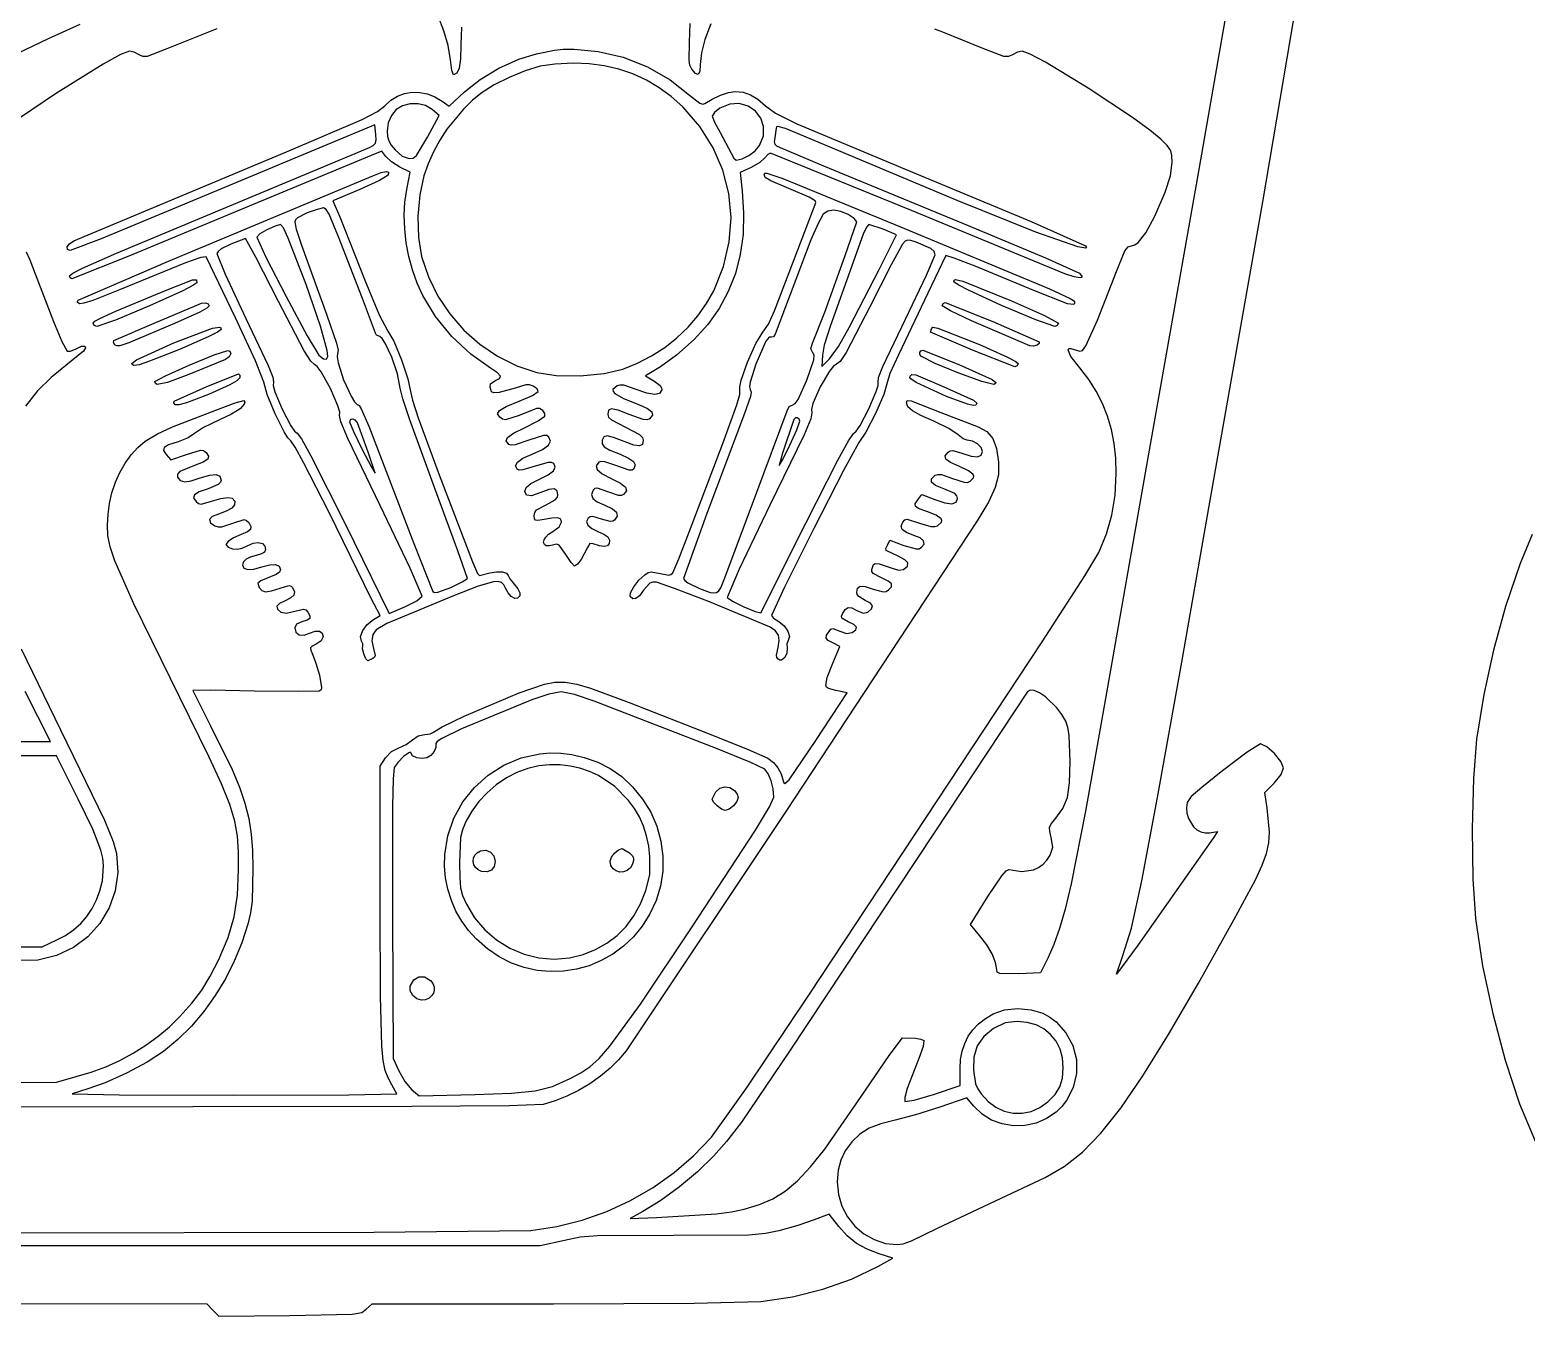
# Model space of a CAD drawing. Extents: x 35 to 812, y 120 to 558.
# Drawn here: x 368.1 to 590.6, y 162.9 to 354.2 of the extents above; entities that cross this region are included whole.
import ezdxf

# ---------------------------------------------------------------- set-up
doc = ezdxf.new("R2010")
doc.units = 0

msp = doc.modelspace()

# ---------------------------------------------------------------- linework, layer by layer
at = {"layer": 'Layer 1', "color": 7}
for points in [[(547.335067, 364.419674), (542.008119, 333.727988), (539.573951, 319.969646), (534.282281, 289.983516), (528.073388, 254.740994), (525.097375, 238.006639), (522.944878, 227.202261), (522.054458, 223.466742), (521.222329, 220.54523), (520.399295, 218.214897), (519.536161, 216.252914), (518.407271, 213.959857), (515.161713, 213.854024), (512.357128, 213.867253), (511.956946, 214.077266), (511.880878, 214.489024), (511.697874, 215.529719), (511.184141, 216.782081), (510.392596, 218.140276), (509.376154, 219.498472), (508.00032, 221.156528), (510.575599, 225.319309), (512.64376, 228.388477), (513.299156, 229.139233), (513.680046, 229.340978), (515.606544, 229.036707), (517.344527, 229.314519), (518.108719, 229.659305), (518.784854, 230.134728), (519.359289, 230.735829), (519.818383, 231.457646), (520.224078, 232.648272), (519.994772, 234.103481), (519.769876, 234.978811), (519.756647, 235.576329), (519.994772, 236.107701), (520.523939, 236.784594), (521.700784, 238.386977), (522.398072, 240.0522), (522.731558, 242.226745), (522.816996, 245.357099), (522.680295, 249.325851), (522.474691, 250.47679), (522.146718, 251.389603), (521.587165, 252.39502), (520.851912, 253.367364), (519.117237, 255.014397), (518.249279, 255.589866), (517.468551, 255.933824), (516.840785, 255.996663), (516.431714, 255.728772), (502.673372, 234.950148), (481.083359, 202.318183), (473.908736, 191.774531), (471.70222, 188.878995), (469.82974, 186.760673), (467.357538, 184.383831), (464.683591, 182.139281), (461.936884, 180.132857), (459.2464, 178.47039), (457.376677, 177.447334), (461.257235, 177.623723), (470.178109, 178.14848), (472.434234, 178.442278), (474.310021, 178.858446), (476.575035, 179.531825), (478.579186, 180.382557), (480.438643, 181.521851), (482.269575, 183.060914), (484.18815, 185.110954), (486.310536, 187.783178), (491.631421, 195.439012), (495.877986, 201.665544), (497.875591, 204.29374), (499.780593, 204.245233), (500.604109, 204.100263), (501.050593, 203.905684), (500.957989, 203.00169), (500.30976, 201.224571), (498.567918, 196.775159), (498.211282, 195.454997), (498.228369, 194.839289), (499.604204, 195.050956), (502.461705, 195.897623), (506.448097, 197.23818), (506.448097, 199.778181), (506.514105, 201.09917), (506.738036, 202.335822), (507.119064, 203.486485), (507.656361, 204.549504), (508.349102, 205.523226), (509.196458, 206.405998), (510.197603, 207.196166), (511.351711, 207.892075), (513.020241, 208.453764), (515.016192, 208.654958), (517.031988, 208.492349), (518.760049, 207.962631), (519.788764, 207.378075), (520.704255, 206.691045), (522.189161, 205.059378), (523.201951, 203.167262), (523.729809, 201.114328), (523.759919, 199.000209), (523.279466, 196.924538), (522.275633, 194.986946), (521.573445, 194.101065), (520.735606, 193.287066), (519.315399, 192.299012), (517.741403, 191.633419), (516.074802, 191.285327), (514.376782, 191.249773), (512.708528, 191.521798), (511.131225, 192.09644), (509.706057, 192.968739), (508.494209, 194.133733), (507.435875, 195.403734), (503.414206, 194.0279), (499.793822, 192.885781), (496.78198, 192.087621), (494.63279, 191.541366), (492.92347, 190.866127), (491.538265, 189.999065), (490.36142, 188.877341), (489.349939, 187.518595), (488.672495, 186.130083), (488.292708, 184.615893), (488.174196, 182.880115), (488.347898, 181.031545), (488.869279, 179.296662), (489.699066, 177.716396), (490.797983, 176.331674), (492.126757, 175.183423), (493.646114, 174.312571), (495.31678, 173.760046), (497.09948, 173.566776), (497.95221, 173.704029), (499.18528, 174.135631), (503.096706, 176.000944), (511.704489, 180.093169), (519.112827, 183.550393), (521.929814, 185.199493), (524.636008, 187.324016), (527.385195, 190.134802), (530.331167, 193.842692), (533.627712, 198.658525), (537.42862, 204.793141), (541.887679, 212.457381), (547.158678, 221.862084), (550.35628, 227.826788), (551.347572, 229.96268), (551.996146, 231.744278), (552.348718, 233.329092), (552.452002, 234.874631), (552.09757, 238.477928), (551.78007, 240.770985), (553.155904, 242.182097), (554.17896, 243.443278), (554.567016, 244.439876), (554.166282, 245.413323), (553.21323, 246.591822), (552.081585, 247.585113), (551.145069, 248.002934), (549.156283, 246.799079), (545.288955, 243.875431), (542.38019, 241.554262), (540.830723, 240.175672), (540.213912, 239.306405), (540.103118, 238.513206), (540.177877, 237.69279), (540.390301, 236.93728), (541.157042, 235.695392), (541.675805, 235.24622), (542.261127, 234.936368), (542.895232, 234.784439), (543.560342, 234.809037), (544.72451, 234.985426), (544.089509, 233.997647), (532.906447, 218.122637), (529.696167, 213.783468), (530.648668, 216.535136), (531.926385, 220.595391), (533.488531, 227.638824), (535.817968, 240.040073), (539.397562, 260.173775), (543.419231, 283.104345), (551.466979, 328.612707), (556.154517, 356.129391)], [(432.245103, 354.57827), (432.15305, 351.966611), (432.096275, 349.852699), (431.910515, 348.469699), (431.57262, 347.715084), (431.059438, 347.48633), (430.847771, 348.13456), (430.636105, 349.708831), (430.281397, 351.828944), (429.650531, 354.022645), (428.798076, 356.191541)], [(362.691062, 175.330666), (419.228146, 175.42768), (442.560001, 175.683444), (446.439663, 176.276276), (450.227962, 177.224643), (453.89637, 178.513661), (457.416365, 180.128447), (460.759418, 182.054119), (463.897007, 184.275793), (466.800604, 186.778588), (469.441685, 189.547619), (474.65398, 196.845714), (484.046694, 210.784855), (518.663035, 263.207666), (525.00422, 272.985129), (527.08561, 276.472119), (528.227177, 279.245284), (529.021479, 282.041601), (529.491666, 284.990054), (529.660889, 288.219626), (529.59247, 290.513303), (529.358272, 292.691638), (528.954575, 294.764967), (528.377659, 296.743624), (527.623803, 298.637946), (526.689286, 300.458267), (525.570387, 302.214922), (524.263386, 303.918247), (522.933854, 305.619298), (522.490676, 306.572901), (522.601471, 306.783879), (522.933854, 306.825358), (524.263386, 306.422971), (524.631598, 306.504551), (525.118872, 307.181443), (526.873943, 311.009085), (529.696167, 318.241034), (530.944119, 321.34107), (531.427535, 321.927013), (531.953946, 322.086314), (532.43247, 322.203103), (532.944481, 322.557603), (534.083843, 324.004544), (535.4018, 326.476746), (536.928116, 330.023819), (537.721867, 332.475626), (537.98645, 334.5041), (537.945109, 335.554717), (537.735096, 336.294448), (537.227426, 336.994492), (536.293116, 337.926046), (534.648219, 339.278454), (532.076867, 341.131916), (525.47606, 345.501954), (519.133222, 349.356053), (516.884331, 350.564594), (515.69088, 351.01411), (514.989734, 350.85536), (514.209213, 350.484943), (513.648075, 350.212642), (512.948031, 350.237998), (509.728932, 351.472721), (503.872817, 353.836334), (502.677231, 354.286126)], [(364.102174, 349.673554), (370.85236, 352.909189), (375.532181, 355.000501)], [(395.862667, 354.319199), (394.405804, 353.730501), (388.443856, 351.33161), (385.520208, 350.220359), (384.857096, 350.210438), (384.316353, 350.484943), (383.55788, 350.85536), (382.905241, 351.01411), (381.529958, 350.488595), (378.967357, 349.085407), (371.880929, 344.686155), (364.847417, 339.896642)], [(469.37609, 355.085389), (468.475955, 352.751542), (467.952851, 350.748424), (467.783628, 349.003275), (467.704253, 348.005575), (467.466128, 347.556886), (467.069253, 347.663821), (466.513627, 348.332997), (466.245736, 348.911774), (466.116752, 349.655915), (466.196127, 352.354666), (466.30196, 355.132793)], [(452.614174, 350.978832), (456.328816, 350.09358), (459.947547, 348.659317), (463.295079, 346.762033), (466.196127, 344.487717), (467.713072, 343.257404), (468.150738, 343.113536), (468.489184, 343.217716), (469.546416, 343.88579), (470.782241, 344.461259), (471.991608, 344.864748), (472.969465, 345.016884), (474.151271, 344.899475), (475.253702, 344.527405), (476.342904, 343.870907), (477.485023, 342.900216), (478.972754, 341.793375), (482.163741, 340.210284), (499.357259, 333.022432), (517.018208, 325.662601), (525.074775, 322.086314), (525.256125, 321.825822), (525.134858, 321.707284), (523.96132, 321.904964), (517.728173, 324.101558), (506.004919, 328.81831), (488.421141, 336.197434), (480.479226, 339.491499), (479.307893, 339.81396), (479.116828, 339.752568), (479.072524, 339.584103), (478.860857, 338.102435), (478.789199, 337.554527), (478.869677, 337.185212), (479.148592, 336.921731), (479.672247, 336.691323), (486.128084, 333.974933), (507.647542, 325.084927), (519.121646, 320.269507), (524.19283, 317.994089), (524.575374, 317.472088), (524.511571, 317.336144), (524.289844, 317.284123), (523.409002, 317.433503), (522.005607, 317.923534), (499.216148, 327.342706), (478.225857, 335.844656), (477.833391, 335.655038), (477.414467, 335.174378), (476.642766, 334.477641), (475.368355, 333.727988), (473.745576, 332.951876), (474.027799, 330.235486), (474.242497, 326.92082), (474.144656, 323.773585), (473.732623, 320.789235), (473.004742, 317.963221), (471.959362, 315.290997), (470.594828, 312.768014), (468.909486, 310.389725), (466.901683, 308.151583), (464.260258, 305.78797), (461.856958, 304.059358), (459.634456, 302.75408), (460.904457, 302.013246), (461.830499, 301.29887), (462.035551, 300.961526), (462.068624, 300.637412), (461.741202, 300.122576), (461.01029, 299.958314), (459.856045, 300.151239), (458.258622, 300.707967), (456.393308, 301.329738), (455.8228, 301.367772), (455.40112, 301.237134), (454.803602, 300.706865), (454.830612, 300.42478), (455.092439, 300.117064), (456.373465, 299.381742), (458.752511, 298.41491), (459.946444, 297.886846), (460.578137, 297.391854), (460.667434, 296.896862), (460.234179, 296.368798), (459.874235, 296.200126), (459.312546, 296.236506), (457.200288, 297.003798), (455.573099, 297.638799), (454.60737, 297.850465), (454.144349, 297.638799), (454.025286, 297.003798), (454.160885, 296.611884), (454.60737, 296.196819), (456.671121, 295.098797), (458.748101, 294.000775), (459.186318, 293.58571), (459.316956, 293.193796), (459.197893, 292.550527), (458.761331, 292.307441), (457.888205, 292.454616), (456.459454, 292.982129), (454.870851, 293.585159), (453.937091, 293.811157), (453.453124, 293.666739), (453.213897, 293.158518), (453.180824, 292.615019), (453.504938, 292.17074), (454.344991, 291.700001), (455.859732, 291.077128), (457.112094, 290.512683), (457.835288, 290.001155), (458.082233, 289.489627), (457.905844, 288.925182), (457.662758, 288.708554), (457.231156, 288.700286), (455.365842, 289.348516), (453.566675, 289.961467), (453.0342, 290.018243), (452.720007, 289.91296), (452.302186, 289.36395), (452.446604, 288.80171), (453.186336, 288.186553), (454.554453, 287.478792), (455.917609, 286.781504), (456.649072, 286.186743), (456.791837, 285.638283), (456.388899, 285.079902), (456.069745, 284.942098), (455.608377, 284.956429), (454.060564, 285.467958), (452.490702, 286.019173), (452.125797, 285.978934), (451.87334, 285.75018), (451.627498, 285.074941), (451.811604, 284.502228), (452.458731, 283.989046), (453.601952, 283.492401), (454.72092, 282.981424), (455.330565, 282.447296), (455.4375, 281.880095), (455.048342, 281.269899), (454.784861, 281.118866), (454.395703, 281.09351), (453.108063, 281.446288), (451.789555, 281.821115), (451.416382, 281.778671), (451.132506, 281.5874), (450.886664, 281.07532), (451.07077, 280.533475), (451.638522, 280.024703), (452.543618, 279.611843), (453.458085, 279.221582), (454.038515, 278.791634), (454.29483, 278.321998), (454.236953, 277.812675), (453.971267, 277.47478), (453.4873, 277.358473), (452.778436, 277.460448), (451.838062, 277.777397), (451.339763, 277.786217), (451.026673, 277.212952), (450.069763, 275.440243), (449.503664, 274.742404), (449.086394, 274.461284), (448.566046, 274.968402), (447.781115, 276.189896), (446.815386, 277.556911), (446.4367, 277.698022), (445.981948, 277.601008), (445.350806, 277.442809), (444.888336, 277.473126), (444.597845, 277.655579), (444.482641, 277.953786), (444.546031, 278.331369), (444.791322, 278.751946), (445.221821, 279.179139), (445.840836, 279.576565), (446.810976, 280.282121), (447.146115, 280.987677), (447.026501, 281.419279), (446.58608, 281.609448), (445.702481, 281.568107), (444.253335, 281.305177), (443.62495, 281.20651), (443.274376, 281.25667), (443.122241, 281.498654), (443.089168, 281.975455), (443.161377, 282.436823), (443.428717, 282.808893), (444.853058, 283.562956), (446.211253, 284.286151), (446.519934, 284.63452), (446.616948, 285.009346), (446.487964, 285.660332), (446.061323, 285.930979), (445.277494, 285.837823), (444.076946, 285.397402), (442.661425, 284.921152), (441.960278, 284.974068), (441.681363, 285.526938), (441.898542, 286.116187), (442.605201, 286.72528), (443.794724, 287.337681), (445.138588, 287.999691), (445.94667, 288.612092), (446.225585, 289.17819), (445.981948, 289.701294), (445.676023, 289.863902), (445.174968, 289.864453), (443.230279, 289.313238), (441.387014, 288.753203), (440.85895, 288.722886), (440.549166, 288.854626), (440.301119, 289.366154), (440.575625, 289.904141), (441.392526, 290.481815), (442.771668, 291.112406), (444.299086, 291.806386), (445.201426, 292.430913), (445.515068, 293.022368), (445.276392, 293.617129), (444.956687, 293.858011), (444.465002, 293.877303), (442.277779, 293.158518), (440.240486, 292.470601), (439.658402, 292.414377), (439.314443, 292.523518), (438.904339, 293.053787), (439.102777, 293.590671), (439.989131, 294.220159), (441.642778, 295.028241), (443.675661, 296.033659), (444.676669, 296.721576), (444.68163, 297.141602), (444.34594, 297.594701), (443.858114, 297.90228), (443.406668, 297.885743), (440.831389, 296.862687), (438.807325, 296.218867), (438.345958, 296.287218), (437.973887, 296.580465), (437.637094, 297.084276), (437.898922, 297.568243), (438.921427, 298.158044), (440.866667, 298.979355), (442.806946, 299.834842), (443.688891, 300.425745), (443.512502, 300.813801), (442.912779, 301.201856), (442.390227, 301.385962), (441.854445, 301.404704), (440.266944, 300.919634), (437.894512, 300.253766), (437.062176, 300.190376), (436.739164, 300.355189), (436.527497, 301.060745), (436.589233, 301.572273), (437.233053, 301.977968), (437.922624, 302.320273), (438.066491, 302.705573), (437.634889, 303.20332), (436.598053, 303.882969), (433.637474, 305.961603), (430.852181, 308.579326), (428.417462, 311.547622), (426.508602, 314.677976), (425.667654, 316.533368), (424.973466, 318.481364), (424.430588, 320.492198), (424.043566, 322.536106), (423.816947, 324.583321), (423.75528, 326.604077), (423.863112, 328.56861), (424.144989, 330.447153), (424.638879, 333.022432), (423.086655, 333.763266), (421.834294, 334.543787), (421.005265, 335.350767), (420.44082, 336.162156), (418.818042, 335.491878), (408.340535, 331.152709), (382.772949, 320.538501), (374.297458, 317.147422), (374.041694, 317.284123), (373.94468, 317.606033), (374.450696, 318.010626), (375.87614, 318.752562), (380.929684, 320.957424), (418.571097, 336.691323), (419.151527, 336.984019), (419.457452, 337.313094), (419.558324, 337.807535), (419.523598, 338.596324), (419.382486, 340.042714), (417.583319, 339.337158), (391.054413, 328.259929), (378.663086, 323.11378), (374.050513, 321.380758), (373.647024, 321.531791), (373.62718, 321.901106), (373.951295, 322.363024), (374.57968, 322.79187), (406.223867, 336.021045), (417.499534, 340.849694), (419.762274, 342.028744), (420.864154, 342.900216), (421.763462, 343.700237), (422.753721, 344.299752), (423.813433, 344.696697), (424.921101, 344.889002), (426.055227, 344.874601), (427.194314, 344.651428), (428.316865, 344.217415), (429.401382, 343.570494), (430.424438, 342.82966), (432.717495, 344.981606), (435.028191, 346.801169), (437.841595, 348.478518), (440.774062, 349.818523), (443.441946, 350.626054), (446.087781, 351.155221), (447.385343, 351.301293), (449.033477, 351.318381), (452.614174, 350.978832), (452.614174, 350.978832)], [(443.971113, 348.756331), (441.753021, 348.065658), (439.37618, 347.093864), (437.144859, 345.983165), (435.36333, 344.875773), (433.916802, 343.702648), (432.548823, 342.38979), (430.098118, 339.407714), (429.040198, 337.769914), (428.110435, 336.05522), (427.321232, 334.279341), (426.684991, 332.457987), (426.064322, 329.626944), (425.794227, 326.451942), (425.881319, 323.290169), (426.332213, 320.498813), (427.340938, 317.462648), (428.753152, 314.59805), (430.529169, 311.944291), (432.6293, 309.540646), (435.013859, 307.42639), (437.643158, 305.640796), (440.477508, 304.223138), (443.477224, 303.212691), (446.371106, 302.783845), (449.933061, 302.74526), (453.468558, 303.063863), (456.283065, 303.70658), (458.461056, 304.601892), (460.537347, 305.689854), (462.492923, 306.954756), (464.308765, 308.380889), (465.965857, 309.952542), (467.445182, 311.654007), (468.727723, 313.469574), (469.794463, 315.383532), (471.241059, 318.997853), (472.093583, 322.641939), (472.359889, 326.272797), (472.047832, 329.84743), (471.165267, 333.322845), (469.720048, 336.656045), (467.720031, 339.804038), (465.173071, 342.723827), (463.477394, 344.251452), (461.675056, 345.578573), (459.771847, 346.703121), (457.773552, 347.623031), (455.685961, 348.336236), (453.51486, 348.840667), (451.266038, 349.134258), (448.945283, 349.214942), (446.167156, 349.078241), (443.971113, 348.756331), (443.971113, 348.756331)], [(423.474711, 342.900216), (422.556386, 342.325849), (421.843113, 341.453826), (421.381194, 340.370136), (421.216932, 339.160769), (421.264888, 338.327882), (421.441828, 337.657053), (421.797362, 337.032526), (422.381099, 336.338545), (423.465892, 335.421322), (424.497767, 335.033267), (425.066071, 335.082876), (425.57815, 335.483059), (427.214158, 338.208269), (428.94277, 341.453826), (427.884436, 342.335771), (426.932487, 342.910138), (425.825095, 343.200077), (424.644942, 343.198975), (423.474711, 342.900216), (423.474711, 342.900216)], [(470.711685, 342.547438), (469.891477, 341.908028), (469.547518, 341.347993), (469.895886, 340.43518), (470.746963, 338.913825), (472.369742, 335.844656), (472.784256, 335.103822), (473.145854, 334.786322), (474.013467, 334.984208), (475.006758, 335.496288), (475.933902, 336.20019), (476.603078, 336.973546), (477.177582, 338.41401), (477.210518, 339.799077), (476.785393, 341.050199), (475.985716, 342.088827), (474.894999, 342.836413), (473.596748, 343.214409), (472.174474, 343.144267), (470.711685, 342.547438), (470.711685, 342.547438)], [(421.358043, 332.563821), (420.065994, 331.756841), (417.159985, 330.447153), (413.138316, 328.753818), (414.161372, 326.390206), (417.900819, 316.971033), (420.030716, 311.829294), (421.287488, 309.386306), (422.183764, 307.876526), (423.324781, 305.139741), (424.293818, 302.277278), (424.674156, 300.390467), (424.964096, 299.1359), (425.829504, 296.49227), (428.94277, 288.043237), (433.91253, 275.096284), (434.662735, 273.348931), (434.939996, 273.050172), (436.492219, 273.438228), (437.482203, 273.605797), (438.353123, 273.588158), (438.97269, 273.39854), (439.20861, 273.050172), (439.464374, 272.547463), (440.090555, 271.780171), (440.65941, 271.072962), (440.937222, 270.488122), (440.923993, 270.028959), (440.619722, 269.698781), (440.184813, 269.652479), (439.680451, 269.936906), (439.195932, 270.472688), (438.820554, 271.180449), (438.575332, 271.668757), (438.227997, 271.991287), (437.726047, 272.141011), (437.016977, 272.110901), (434.767466, 271.483066), (431.059438, 270.051559), (421.172835, 265.893188), (419.579822, 264.986439), (419.064986, 264.301278), (418.932694, 263.353187), (419.17082, 262.219887), (419.426584, 261.170373), (419.339492, 260.900277), (419.100264, 260.702942), (418.324152, 260.350164), (418.039725, 260.668215), (417.742069, 261.386449), (417.550246, 262.150985), (417.583319, 262.607943), (417.609777, 262.894575), (417.371652, 263.313499), (417.241014, 263.968895), (417.570089, 264.852493), (418.249738, 265.769165), (419.17082, 266.523779), (420.158598, 267.088224), (418.853319, 269.628225), (412.573871, 282.398789), (408.763869, 289.855634), (407.50379, 292.117272), (406.858867, 293.052685), (406.45462, 293.506748), (405.893689, 294.429621), (404.561401, 297.109632), (403.381248, 299.948392), (402.872476, 301.801579), (401.628934, 304.954532), (398.63914, 311.361863), (394.299971, 320.428257), (393.517796, 320.331795), (391.217573, 319.524264), (381.388296, 315.524643), (377.415134, 313.954781), (376.075128, 313.530345), (375.426348, 313.443253), (375.113257, 313.685788), (375.249959, 314.007698), (388.681981, 319.797667), (419.100264, 332.493265), (420.331128, 332.970618), (421.08905, 333.137085), (421.417023, 332.999281), (421.358043, 332.563821), (421.358043, 332.563821)], [(497.593369, 324.908538), (519.743418, 315.665754), (522.80983, 314.252438), (523.297312, 313.936867), (523.451996, 313.725475), (523.4706, 313.477015), (523.323012, 313.345137), (522.420121, 313.460892), (517.419493, 315.41881), (508.675008, 319.043604), (505.567805, 320.230922), (504.296151, 320.604646), (501.650316, 315.030754), (497.275869, 305.858526), (496.001458, 303.07158), (495.547257, 301.554634), (495.09526, 299.969338), (493.862742, 297.153729), (492.431786, 294.351349), (491.384476, 292.80574), (489.112365, 288.688159), (484.664055, 280.026357), (480.321579, 271.324867), (478.366968, 267.088224), (478.688878, 266.726626), (479.46058, 266.206279), (480.261496, 265.556947), (480.814365, 264.768708), (481.04312, 263.993699), (480.871692, 263.384055), (480.664435, 262.872527), (480.695303, 262.255165), (480.674908, 261.514883), (480.346935, 260.857282), (479.866826, 260.484109), (479.618296, 260.467228), (479.390024, 260.597109), (479.191035, 260.877126), (479.121031, 261.22329), (479.354746, 262.325721), (479.548223, 263.366416), (479.420892, 264.195444), (478.942988, 264.865722), (478.084746, 265.430167), (469.181511, 269.129926), (463.960948, 271.14021), (461.257235, 272.062394), (460.706571, 272.058535), (460.265047, 271.899234), (459.352234, 270.862948), (458.745897, 270.049354), (458.205705, 269.619406), (457.744889, 269.573104), (457.376677, 269.910448), (457.430145, 270.472137), (457.910254, 271.361247), (458.661561, 272.336348), (459.528623, 273.156005), (460.020858, 273.476262), (460.476714, 273.601388), (461.82168, 273.332394), (463.1005, 273.08545), (463.429025, 273.193488), (463.691403, 273.473506), (464.613036, 275.528437), (466.196127, 279.647121), (471.135019, 292.664629), (473.238458, 298.445778), (473.650216, 299.942329), (473.675021, 300.602134), (473.657106, 301.123928), (473.882278, 302.090967), (474.830369, 304.786963), (476.056272, 307.54249), (477.096967, 309.209917), (477.934815, 310.44023), (478.825579, 312.384919), (484.893361, 328.189373), (484.968326, 328.499157), (484.858083, 328.762638), (483.976138, 329.282985), (478.274364, 331.717153), (477.462423, 332.249628), (477.308634, 332.669654), (477.372851, 332.852726), (477.709919, 332.870848), (480.069122, 332.083161), (497.593369, 324.908538), (497.593369, 324.908538)], [(409.328313, 326.95465), (407.890743, 326.240275), (407.562219, 325.912853), (407.45859, 325.578816), (407.687344, 324.544184), (408.468417, 322.170099), (412.256371, 311.749919), (413.685122, 307.587138), (413.903403, 306.550853), (413.843872, 306.070193), (413.768562, 305.564866), (413.92931, 304.646954), (414.739046, 302.145538), (415.833209, 299.710267), (416.349491, 298.875037), (416.771929, 298.485466), (417.02852, 298.303289), (417.349603, 297.835031), (418.509361, 295.239908), (425.168046, 277.812675), (427.99027, 270.686559), (428.265326, 270.542141), (428.761971, 270.589545), (430.671382, 271.286282), (432.355897, 272.088852), (433.140828, 272.626838), (431.734126, 276.736702), (428.237214, 286.138236), (424.572733, 296.214457), (423.549125, 299.339299), (423.157211, 300.919634), (422.737736, 303.038507), (421.89162, 305.514567), (420.919827, 307.606982), (420.480852, 308.277811), (420.12332, 308.574917), (419.64266, 308.795403), (419.453042, 309.068806), (417.548041, 314.219365), (413.984983, 323.42687), (412.58269, 326.765032), (412.119669, 327.489881), (411.762482, 327.695484), (410.783523, 327.470588), (409.328313, 326.95465), (409.328313, 326.95465)], [(486.057528, 326.778261), (485.303465, 325.402427), (484.258361, 322.968259), (478.931413, 308.927695), (478.693288, 308.52641), (478.402246, 308.469083), (478.0186, 308.471288), (477.555579, 307.904638), (476.073911, 304.482692), (475.187556, 301.801579), (475.096606, 301.09933), (475.227244, 300.707967), (475.342999, 300.329833), (475.253702, 299.667272), (474.380577, 297.144909), (468.749358, 282.275317), (465.314182, 272.591561), (465.475137, 272.310441), (465.940363, 271.95656), (467.677795, 271.109893), (469.264193, 270.549307), (469.797356, 270.468071), (470.208977, 270.541038), (470.537915, 270.784331), (470.823031, 271.214073), (471.417241, 272.697394), (476.215022, 285.43268), (480.695303, 297.532965), (481.026032, 298.203243), (481.54197, 298.450188), (481.921758, 298.630987), (482.357769, 299.235119), (483.62336, 302.083801), (484.690514, 305.122102), (484.744533, 305.789624), (484.540583, 306.176026), (484.218673, 306.74929), (484.505305, 307.587138), (486.304473, 312.20853), (489.338364, 320.604646), (491.066976, 325.614094), (490.70152, 326.14271), (489.810204, 326.720935), (488.700607, 327.186712), (487.680307, 327.377984), (486.749855, 327.197185), (486.057528, 326.778261), (486.057528, 326.778261)], [(403.331087, 324.449927), (402.255114, 323.836975), (401.814142, 323.356315), (403.164069, 320.39298), (406.184179, 314.519226), (409.329967, 308.671931), (411.056926, 305.78797), (411.753524, 305.276029), (412.197942, 305.19817), (412.382737, 305.598214), (412.300468, 306.519985), (411.304973, 310.103989), (409.151924, 316.300755), (406.506089, 323.184336), (405.768563, 324.749237), (405.341922, 325.226038), (404.534942, 324.996733), (403.331087, 324.449927), (403.331087, 324.449927)], [(492.019477, 323.779648), (487.14673, 310.232973), (486.230059, 307.299404), (485.951695, 305.78797), (485.845862, 304.129914), (487.010029, 305.258803), (488.341766, 307.097659), (489.938086, 309.915473), (494.383089, 318.523256), (496.993646, 323.709093), (494.969583, 324.55135), (492.866144, 325.261316), (492.495727, 324.824753), (492.019477, 323.779648), (492.019477, 323.779648)], [(397.933584, 322.333259), (396.500423, 321.601244), (396.073231, 321.241852), (395.887472, 320.922147), (397.100146, 317.835339), (400.191363, 311.256029), (403.507476, 304.279844), (404.189881, 302.524774), (404.283588, 301.801579), (404.261539, 301.313615), (404.517303, 300.37834), (405.571228, 297.797549), (406.863277, 295.322591), (407.416698, 294.519607), (407.811368, 294.216852), (408.458495, 293.37239), (409.8663, 290.847822), (414.937484, 280.811288), (421.499154, 267.405724), (423.933323, 268.42878), (425.648706, 269.310725), (426.438046, 269.981003), (424.647698, 274.152603), (420.158598, 283.457123), (415.369637, 293.436331), (414.334454, 295.884279), (414.126094, 296.827409), (414.15207, 297.337146), (413.884111, 298.285926), (412.772309, 300.875537), (411.402538, 303.346085), (410.812117, 304.146037), (410.386647, 304.447414), (409.842046, 304.915947), (408.860883, 306.475887), (405.0597, 313.796031), (401.677441, 320.401799), (400.120808, 323.144648), (397.933584, 322.333259), (397.933584, 322.333259)], [(497.875591, 322.297981), (496.182257, 319.246451), (493.007255, 313.019919), (489.479475, 306.198075), (488.60194, 304.859172), (488.068363, 304.482692), (487.601001, 304.189238), (486.988532, 303.431524), (485.620966, 301.100433), (484.551056, 298.643665), (484.310657, 297.728853), (484.364194, 297.215465), (484.21261, 296.326354), (483.230895, 293.965498), (478.155301, 283.492401), (473.573597, 273.985034), (471.770019, 269.769337), (472.588023, 269.218121), (474.265924, 268.402322), (475.957053, 267.705585), (476.814745, 267.511557), (483.482249, 280.811288), (488.27121, 290.177544), (489.852097, 293.054889), (490.573087, 294.146296), (490.982502, 294.502726), (491.553148, 295.337473), (492.883783, 297.828417), (493.976292, 300.392121), (494.249282, 301.317818), (494.241978, 301.801579), (494.310329, 302.469101), (494.947534, 304.125504), (498.298925, 311.185474), (501.416601, 317.698638), (502.70865, 320.745758), (502.565334, 321.216496), (502.091288, 321.654161), (499.886426, 322.615481), (499.105905, 322.868489), (498.616425, 322.919752), (498.259237, 322.739505), (497.875591, 322.297981), (497.875591, 322.297981)], [(367.53294, 321.18232), (368.078643, 319.990041), (368.829399, 317.888256), (371.554609, 310.819467), (372.837839, 307.852273), (373.591902, 306.422971), (374.10784, 306.414151), (374.967736, 306.775749), (375.728965, 307.131834), (376.215688, 307.163805), (376.351839, 306.904733), (376.061348, 306.387693), (373.415513, 304.271025), (371.225602, 302.515059), (369.218006, 300.495749), (367.409674, 298.244102)], [(392.924136, 316.582977), (392.298851, 316.152133), (390.706596, 315.345498), (385.846528, 313.138982), (380.794637, 311.031685), (378.001627, 310.091862), (377.63121, 310.228563), (377.47246, 310.550473), (377.734839, 310.847027), (378.460238, 311.282488), (380.929684, 312.384919), (388.232189, 315.41881), (392.23181, 317.006311), (392.860747, 317.016233), (392.924136, 316.582977), (392.924136, 316.582977)], [(514.068102, 313.901864), (519.002584, 311.710231), (521.053106, 310.550473), (520.894356, 310.228563), (520.523939, 310.091862), (517.690139, 311.053733), (512.590844, 313.209538), (507.709829, 315.464561), (506.127358, 316.287181), (505.530874, 316.724088), (505.576487, 316.951534), (505.763487, 317.061984), (506.862611, 316.834332), (514.068102, 313.901864), (514.068102, 313.901864)], [(394.758582, 313.125753), (394.389819, 312.782345), (393.34306, 312.20412), (389.572745, 310.515196), (382.76413, 307.657694), (381.436803, 307.194673), (381.02284, 307.196326), (380.718018, 307.340194), (380.484302, 307.701791), (380.541629, 308.010472), (386.574132, 310.585751), (392.924136, 313.266864), (393.582839, 313.53255), (394.172089, 313.593184), (394.595973, 313.45538), (394.758582, 313.125753), (394.758582, 313.125753)], [(511.316433, 310.797418), (518.195604, 307.798805), (518.218755, 307.521544), (517.878104, 307.274048), (517.352244, 307.139), (516.81977, 307.199082), (508.150251, 310.92089), (505.002809, 312.417992), (503.766984, 313.161031), (503.903685, 313.482941), (504.225595, 313.619642), (511.316433, 310.797418), (511.316433, 310.797418)], [(396.522472, 309.633251), (395.995028, 309.22921), (394.598178, 308.51759), (390.309169, 306.634638), (385.881254, 304.910435), (384.310772, 304.397253), (383.540242, 304.271025), (383.284202, 304.412136), (383.231561, 304.58632), (383.901839, 305.126512), (389.50219, 307.622416), (395.248061, 309.844917), (396.263952, 309.993746), (396.465352, 309.870962), (396.522472, 309.633251), (396.522472, 309.633251)], [(509.340876, 307.375471), (513.389004, 305.554255), (514.609395, 304.909884), (515.05588, 304.553247), (514.914769, 304.231337), (514.561991, 304.094636), (508.273723, 306.546443), (502.038372, 309.209917), (502.179483, 309.739084), (502.39556, 309.979965), (503.140803, 309.840508), (509.340876, 307.375471), (509.340876, 307.375471)], [(397.933584, 306.034915), (397.704278, 305.541026), (397.157472, 305.15297), (391.71973, 302.914483), (388.527641, 301.744253), (387.022271, 301.466991), (386.727439, 301.608447), (386.644688, 301.907412), (388.22337, 302.758489), (391.759969, 304.323942), (395.455319, 305.836477), (397.51025, 306.528804), (397.801292, 306.400922), (397.933584, 306.034915), (397.933584, 306.034915)], [(506.271708, 304.447414), (511.219419, 302.207274), (511.778352, 301.728819), (511.709312, 301.574754), (511.457544, 301.448801), (509.692001, 301.895837), (506.249659, 303.146545), (502.721328, 304.589076), (500.697815, 305.611581), (500.462998, 305.894355), (500.433232, 306.206894), (500.588675, 306.459902), (500.909482, 306.564082), (506.271708, 304.447414), (506.271708, 304.447414)], [(399.27414, 302.436579), (398.843021, 302.010628), (397.789717, 301.396987), (394.621881, 299.940675), (391.381284, 298.735718), (390.237029, 298.43627), (389.678579, 298.450188), (389.50219, 298.74123), (389.537468, 298.979355), (394.277922, 301.100433), (399.097751, 303.036302), (399.27855, 302.855503), (399.27414, 302.436579), (399.27414, 302.436579)], [(503.943373, 301.166579), (508.436883, 299.111647), (508.929118, 298.69603), (508.776432, 298.379632), (508.370737, 298.320652), (507.51525, 298.516334), (504.401984, 299.684911), (499.890836, 301.726614), (499.088817, 302.289405), (498.968721, 302.501141), (499.004481, 302.683524), (499.265206, 302.952517), (499.873197, 302.877552), (503.943373, 301.166579), (503.943373, 301.166579)], [(318.94659, 197.661513), (372.004401, 197.732069), (374.967736, 198.543458), (377.187068, 199.210567), (379.341081, 200.017409), (381.42068, 200.958196), (383.416769, 202.027141), (385.320255, 203.218456), (387.122041, 204.526353), (388.813032, 205.945044), (390.384135, 207.468742), (392.171176, 209.471859), (393.620873, 211.402216), (394.898591, 213.491324), (396.169694, 215.970692), (397.564821, 219.234991), (398.467161, 222.294237), (398.952782, 225.525463), (399.097751, 229.3057), (399.082248, 231.98764), (398.93404, 234.290894), (398.540266, 236.53131), (397.788063, 239.024734), (396.564571, 242.087012), (394.756928, 246.033992), (388.937745, 257.84544), (383.53969, 268.83668), (380.704788, 275.210937), (380.011841, 277.295084), (379.675669, 278.979047), (379.601599, 280.514183), (379.694961, 282.151844), (379.901047, 283.764701), (380.272084, 285.357714), (380.79443, 286.904426), (381.454442, 288.378376), (382.238477, 289.753108), (383.132893, 291.002162), (384.124048, 292.099082), (385.198298, 293.017407), (387.072431, 294.115428), (389.290523, 295.134075), (395.74636, 297.638799), (398.621501, 298.714771), (399.909141, 299.049911), (400.026481, 298.811372), (399.961506, 298.524051), (399.322647, 297.832826), (398.068632, 297.035769), (396.275527, 296.192409), (393.907505, 295.0547), (392.571358, 294.181574), (391.601219, 293.524525), (390.101912, 292.946851), (388.700171, 292.490445), (388.016112, 292.100184), (387.933981, 291.657007), (388.338022, 291.04185), (389.008301, 290.230461), (391.371913, 291.04185), (393.440074, 291.672441), (393.906954, 291.612358), (394.264693, 291.324072), (394.639519, 290.798213), (394.511637, 290.345113), (393.82813, 289.905243), (392.536081, 289.419071), (390.370906, 288.528307), (390.010962, 288.129227), (390.031357, 287.690459), (390.421617, 287.187199), (391.089691, 286.998132), (392.075264, 287.119951), (393.418026, 287.549348), (394.82583, 287.985911), (395.790458, 288.078515), (396.344981, 287.82716), (396.522472, 287.231848), (396.422702, 286.904426), (396.094729, 286.596847), (394.582193, 285.961847), (393.249354, 285.495518), (392.5449, 285.062263), (392.409301, 284.602549), (392.783025, 284.056846), (393.141315, 283.75974), (393.532678, 283.66438), (395.076082, 284.092123), (396.484438, 284.514355), (397.505841, 284.665388), (398.17667, 284.538608), (398.533307, 284.127401), (398.525038, 283.581147), (398.096744, 283.064657), (397.278189, 282.594471), (396.099138, 282.187122), (395.202862, 281.827178), (394.802679, 281.371323), (394.918435, 280.882395), (395.569971, 280.423232), (396.053388, 280.280467), (396.606257, 280.286531), (398.251084, 280.811288), (399.935599, 281.353684), (400.304914, 281.252812), (400.614697, 280.917121), (400.944324, 280.343857), (400.896919, 279.902885), (400.426181, 279.528058), (399.485807, 279.153231), (398.361327, 278.654932), (397.580806, 278.130175), (397.236847, 277.640696), (397.580806, 277.283508), (398.19045, 277.018373), (398.886085, 276.961598), (399.634635, 277.109875), (400.40303, 277.459897), (401.262375, 277.836377), (402.039038, 277.958196), (402.650336, 277.822046), (403.013587, 277.424619), (403.127138, 276.907028), (402.96949, 276.538264), (402.507571, 276.26872), (401.708309, 276.048785), (400.843451, 275.798533), (400.213412, 275.475521), (399.828112, 275.086363), (399.697474, 274.637673), (399.900873, 274.161423), (400.477995, 273.949756), (401.379233, 274.002673), (402.554976, 274.320173), (403.734577, 274.651453), (404.609908, 274.694999), (405.154509, 274.454118), (405.341922, 273.932117), (405.18703, 273.563354), (404.684873, 273.178054), (402.413865, 272.238783), (401.986121, 271.894824), (402.16692, 271.286282), (402.562693, 270.803417), (403.137059, 270.624823), (404.002468, 270.7505), (405.271366, 271.180449), (406.589874, 271.559685), (406.913438, 271.488027), (407.14109, 271.251004), (407.406776, 270.640257), (407.335118, 270.148573), (406.893043, 269.723034), (406.047478, 269.310725), (405.184274, 268.882431), (404.803936, 268.477287), (404.886618, 268.065529), (405.412478, 267.617391), (406.197409, 267.46305), (407.45859, 267.758502), (408.790327, 268.071592), (409.125466, 267.942057), (409.434147, 267.617391), (409.727394, 267.073892), (409.689911, 266.682529), (409.29524, 266.396999), (408.516924, 266.171001), (407.723173, 265.835862), (407.45859, 265.289056), (407.642145, 264.626495), (408.133278, 264.248361), (408.842692, 264.187727), (409.681091, 264.477667), (410.5013, 264.776977), (411.136301, 264.781938), (411.546405, 264.502471), (411.691926, 263.9485), (411.414113, 263.331138), (410.633592, 262.81961), (410.049855, 262.553924), (409.800154, 262.308082), (409.834881, 261.956406), (410.104425, 261.37322), (410.615953, 260.041483), (411.127481, 258.233496), (411.46703, 256.390231), (411.370567, 256.04076), (411.092203, 255.869883), (408.018625, 255.790508), (401.426086, 255.869883), (394.965839, 255.997765), (392.289136, 255.940439), (394.934971, 250.719325), (398.139187, 244.230965), (399.242928, 241.590574), (400.063481, 239.187894), (400.637641, 236.899315), (401.002201, 234.601229), (401.193956, 232.170023), (401.249697, 229.482089), (401.126225, 224.609343), (400.882588, 222.918765), (400.473586, 221.191806), (399.588196, 218.414368), (398.477083, 215.707211), (397.155957, 213.094311), (395.640527, 210.599647), (393.946504, 208.247196), (392.089596, 206.060937), (390.085514, 204.064848), (387.949967, 202.282905), (385.506428, 200.70257), (382.424581, 199.059396), (379.283203, 197.634504), (376.661071, 196.709013), (374.368014, 196.003457), (381.353018, 195.857936), (398.392195, 195.79179), (415.510748, 195.857936), (422.628044, 196.003457), (421.922488, 197.344013), (421.360524, 198.344676), (420.932505, 199.462335), (420.620241, 200.96612), (420.405543, 203.125163), (420.196081, 210.485545), (420.158598, 223.69653), (420.158598, 244.722099), (420.969987, 245.921544), (421.865162, 246.865225), (422.945544, 247.438489), (424.030337, 247.914739), (424.956379, 248.602657), (425.838324, 249.19356), (426.826102, 249.414046), (427.593394, 249.50224), (427.99027, 249.696268), (429.38705, 250.537975), (432.682217, 252.117207), (440.866667, 255.622939), (444.609421, 256.919949), (446.15875, 257.189976), (447.71056, 257.188391), (449.427734, 256.900726), (451.473158, 256.31251), (457.200288, 254.176549), (469.371129, 249.414046), (474.927382, 247.187135), (477.837801, 245.886266), (478.672341, 245.243549), (479.328288, 244.475154), (479.812255, 243.574468), (480.130858, 242.534875), (480.221326, 242.236943), (480.365125, 242.122566), (480.999574, 242.675986), (484.963917, 248.532101), (489.620586, 255.587661), (487.96253, 255.940439), (486.863957, 256.241954), (486.574086, 256.452036), (486.449994, 256.765058), (486.677646, 257.890089), (487.503918, 259.997386), (488.526974, 262.50211), (487.503918, 263.031277), (486.830333, 263.409962), (486.533779, 263.758881), (486.581183, 264.167332), (486.939473, 264.724611), (487.232169, 265.063058), (487.508328, 265.183223), (488.526974, 264.795167), (489.56326, 264.411521), (490.36142, 264.5835), (490.908226, 264.985336), (491.00524, 265.364021), (490.639233, 265.749321), (489.796975, 266.171001), (488.844475, 266.704578), (488.784943, 266.989556), (488.950308, 267.370446), (489.360412, 268.008203), (489.796975, 268.292079), (490.339371, 268.238611), (491.066976, 267.864335), (492.041525, 267.46305), (492.725033, 267.617391), (493.279556, 268.080963), (493.40413, 268.521384), (493.092142, 268.941962), (492.336977, 269.346003), (491.384476, 269.923677), (491.146351, 270.243933), (491.066976, 270.580726), (491.179424, 271.178244), (491.569685, 271.445032), (492.317133, 271.39432), (493.501144, 271.039337), (495.01809, 270.638052), (495.445833, 270.687111), (495.794201, 270.898226), (496.243993, 271.387706), (496.243993, 271.79781), (495.754514, 272.207915), (494.735867, 272.697394), (493.527603, 273.372082), (493.317038, 273.664777), (493.324755, 273.967395), (493.536422, 274.672951), (493.786123, 274.829496), (494.422777, 274.787604), (496.182257, 274.214339), (497.297917, 273.826284), (498.016703, 273.967395), (498.589416, 274.449157), (498.656113, 274.911076), (498.200257, 275.386224), (497.205313, 275.907674), (495.445833, 276.749931), (495.374726, 277.073495), (495.617812, 277.56573), (496.005868, 278.306564), (498.087258, 277.530453), (499.882016, 277.005695), (500.354408, 277.039319), (500.697815, 277.24823), (501.077052, 277.727237), (501.006496, 278.196321), (500.499378, 278.632333), (499.568926, 279.01212), (498.476416, 279.424981), (497.840314, 279.880836), (497.654003, 280.396223), (497.910869, 280.987677), (498.202462, 281.322816), (498.576738, 281.41983), (500.380315, 280.846566), (502.108927, 280.335038), (502.662348, 280.320706), (503.096706, 280.45851), (503.691467, 280.967833), (503.739768, 281.227456), (503.621463, 281.490386), (502.883385, 282.026167), (501.473927, 282.575178), (500.356613, 282.969297), (499.811461, 283.320422), (499.762402, 283.731077), (500.133371, 284.30379), (500.768371, 285.11518), (502.673372, 284.339068), (504.15504, 283.855652), (505.213374, 283.726116), (505.848374, 283.947154), (506.060041, 284.515457), (505.963578, 284.884771), (505.632298, 285.221013), (504.013929, 285.926569), (502.788576, 286.439751), (502.175073, 286.936396), (502.163498, 287.439656), (502.743928, 287.972681), (503.121511, 288.088988), (503.647921, 288.056466), (505.319207, 287.478792), (507.021361, 286.923167), (507.541709, 286.903323), (507.929764, 287.055459), (508.455624, 287.560923), (508.494071, 287.818823), (508.379556, 288.082925), (507.681717, 288.637999), (506.342263, 289.242682), (504.991234, 289.841854), (504.291741, 290.358343), (504.194176, 290.854988), (504.648929, 291.394628), (504.973595, 291.590861), (505.367714, 291.641573), (506.695041, 291.253517), (508.097334, 290.810891), (509.049835, 290.702301), (509.592231, 290.931056), (509.76421, 291.500461), (509.56467, 292.101838), (509.041015, 292.633761), (508.305693, 293.013548), (507.471153, 293.158518), (506.88466, 293.392233), (506.165874, 293.969907), (504.759172, 294.909179), (502.532261, 295.980742), (500.603558, 296.847253), (499.352849, 297.541785), (498.67761, 298.143712), (498.475314, 298.73241), (498.570123, 299.047155), (499.154412, 299.001404), (503.590595, 297.286021), (509.12921, 295.134075), (510.401966, 294.452221), (511.294385, 293.409872), (511.862688, 291.924346), (512.1631, 289.91296), (512.133335, 288.005754), (511.660392, 286.111777), (510.645053, 283.939988), (508.988098, 281.199344), (480.510094, 237.944351), (456.741677, 202.388739), (455.646825, 201.060791), (454.365937, 199.788654), (452.927953, 198.591759), (451.361812, 197.489534), (449.696452, 196.501411), (447.960812, 195.64682), (446.18383, 194.945192), (444.394447, 194.415956), (439.364604, 194.221377), (424.872594, 194.102865), (359.657171, 194.0279)], [(415.607762, 295.910186), (416.203075, 294.456631), (417.512763, 291.769455), (418.822451, 289.247643), (419.417764, 288.290182), (418.403527, 291.403447), (416.807207, 295.733797), (416.49577, 296.133429), (416.088422, 296.311471), (415.740605, 296.244774), (415.607762, 295.910186), (415.607762, 295.910186)], [(481.718359, 296.262964), (480.002976, 291.240288), (479.531135, 289.419071), (480.070224, 290.295504), (481.118636, 292.435323), (482.14059, 294.707434), (482.600304, 295.980742), (482.487305, 296.317535), (482.225477, 296.505499), (481.930577, 296.501641), (481.718359, 296.262964), (481.718359, 296.262964)], [(591.55138, 279.164807), (589.738983, 274.814062), (587.58373, 268.448073), (585.77905, 261.959714), (584.331557, 255.372136), (583.247867, 248.70849), (582.794217, 242.894819), (582.608457, 235.40435), (582.707125, 227.907266), (583.106756, 222.073751), (584.166744, 215.04024), (585.659987, 207.927353), (587.517032, 200.999675), (589.668427, 194.521789), (592.007648, 188.869004)], [(366.783287, 262.140512), (372.639401, 250.084324), (379.156975, 236.652302), (380.467766, 233.524704), (380.964962, 231.739868), (381.13453, 228.88588), (380.747232, 226.15881), (379.84813, 223.619429), (378.482287, 221.328507), (376.694764, 219.346818), (374.530622, 217.735133), (372.034925, 216.554222), (369.252733, 215.864858), (351.693208, 215.639962)], [(354.894668, 248.355712), (371.122456, 248.355712), (367.383009, 255.799328)], [(442.73639, 254.564605), (432.245654, 250.234255), (429.366655, 248.819836), (428.644631, 248.355299), (428.448881, 248.07349), (428.467622, 247.499123), (428.201936, 246.865225), (427.724584, 246.297473), (427.108325, 245.921544), (426.396705, 245.823979), (425.622247, 245.961231), (424.999925, 246.263849), (424.744712, 246.662378), (424.654519, 246.779718), (424.413431, 246.708128), (423.65551, 246.155259), (422.824828, 245.317963), (422.275266, 244.510432), (422.117067, 242.845761), (422.015092, 238.733692), (421.993044, 222.426529), (422.098877, 201.259849), (422.945544, 199.390126), (423.862767, 197.811444), (424.885823, 196.603179), (425.979435, 195.685957), (434.269718, 195.897623), (439.694782, 196.0685), (443.22146, 196.417971), (445.808866, 197.098171), (448.416116, 198.261236), (449.996933, 199.102598), (451.3789, 200.01796), (452.760039, 201.253303), (454.338376, 203.054607), (458.87874, 209.339016), (466.584183, 220.839028), (475.985716, 235.205912), (478.073721, 238.658727), (478.719746, 240.100707), (478.609503, 241.311728), (478.314051, 242.512826), (477.886308, 243.548561), (477.37919, 244.263487), (475.330872, 245.230319), (470.226616, 247.315017), (452.014451, 254.388216), (449.081984, 255.353946), (447.075559, 255.76405), (445.249933, 255.389223), (442.73639, 254.564605), (442.73639, 254.564605)], [(334.362988, 217.840415), (369.887733, 217.840415), (372.074957, 218.863471), (373.378857, 219.552008), (374.562041, 220.369944), (375.619549, 221.311075), (376.546418, 222.369203), (377.337688, 223.538124), (377.988398, 224.811639), (378.493587, 226.183546), (378.848294, 227.647643), (379.035156, 229.88172), (378.915887, 231.00558), (378.623398, 232.238167), (377.424504, 235.342062), (375.249959, 239.818484), (372.004401, 246.239044), (354.824112, 246.239044)], [(450.497506, 245.992099), (452.545272, 245.303631), (454.391293, 244.37373), (456.098408, 243.159402), (457.729455, 241.617652), (459.216497, 239.816486), (460.418285, 237.851196), (461.327377, 235.759401), (461.936333, 233.578724), (462.23771, 231.346783), (462.224067, 229.101199), (461.887963, 226.879593), (461.221957, 224.719586), (460.293004, 222.725667), (459.161375, 220.927498), (457.849293, 219.329834), (456.378977, 217.937429), (454.772648, 216.755037), (453.052528, 215.787412), (451.240837, 215.039309), (449.359797, 214.515482), (447.431627, 214.220685), (445.47855, 214.159673), (443.522785, 214.337199), (441.586554, 214.758017), (439.692078, 215.426883), (437.861577, 216.34855), (436.117272, 217.527772), (434.481385, 218.969305), (433.313221, 220.261423), (432.299673, 221.666403), (431.446529, 223.168121), (430.759577, 224.750454), (430.244604, 226.39728), (429.907398, 228.092474), (429.753746, 229.819915), (429.789437, 231.563479), (430.235164, 234.363655), (431.145979, 236.991851), (432.477647, 239.401765), (434.185933, 241.547097), (436.226602, 243.381542), (438.555419, 244.8588), (441.12815, 245.932568), (443.900557, 246.556544), (445.5068, 246.701514), (447.06674, 246.657968), (448.692826, 246.422599), (450.497506, 245.992099), (450.497506, 245.992099)], [(443.794724, 244.757376), (442.1428, 244.380896), (440.51444, 243.769598), (438.939823, 242.946633), (437.44913, 241.935152), (436.072538, 240.758307), (434.840226, 239.439248), (433.782374, 238.001126), (432.929162, 236.467093), (432.423146, 235.255521), (432.135411, 234.103481), (431.976661, 230.364034), (432.002568, 228.084757), (432.131001, 226.602539), (432.438028, 225.457664), (432.999717, 224.190419), (434.220522, 222.162152), (435.734849, 220.379865), (437.49557, 218.86795), (439.455555, 217.650797), (441.567675, 216.752798), (443.784802, 216.198344), (446.059807, 216.011826), (448.34556, 216.217636), (450.365972, 216.723308), (452.218952, 217.445193), (453.902434, 218.381226), (455.414349, 219.52934), (456.752632, 220.887466), (457.915215, 222.453539), (458.90003, 224.22549), (459.705012, 226.201254), (460.269457, 228.551637), (460.304734, 231.245979), (460.137148, 232.824376), (459.812361, 234.339883), (459.339366, 235.785007), (458.727155, 237.152254), (457.98472, 238.434132), (457.121051, 239.623147), (455.065981, 241.692618), (452.63388, 243.30072), (451.298922, 243.913026), (449.896681, 244.387511), (448.436149, 244.716681), (446.926318, 244.893044), (445.376179, 244.909107), (443.794724, 244.757376), (443.794724, 244.757376)], [(472.863631, 241.088485), (473.264916, 240.559318), (473.428076, 240.030151), (473.219165, 239.449721), (472.709291, 238.826296), (472.073739, 238.328549), (471.487797, 238.12515), (470.946503, 238.32028), (470.305991, 238.786609), (469.771312, 239.345541), (469.547518, 239.818484), (470.111963, 240.876818), (470.700661, 241.410946), (471.43488, 241.630881), (472.195558, 241.526702), (472.863631, 241.088485), (472.863631, 241.088485)], [(437.268331, 230.540423), (437.12281, 229.763209), (436.712706, 229.243964), (436.077705, 229.002531), (435.257496, 229.058755), (434.731912, 229.287579), (434.346888, 229.632571), (434.104078, 230.057765), (434.005134, 230.527194), (434.051712, 231.004891), (434.245465, 231.45489), (434.588045, 231.841223), (435.081107, 232.127924), (435.884229, 232.227143), (436.584824, 231.942716), (437.080366, 231.354017), (437.268331, 230.540423), (437.268331, 230.540423)], [(457.235566, 231.810424), (457.65008, 231.43229), (457.852927, 231.087229), (457.870566, 230.689251), (457.729455, 230.152367), (457.403135, 229.565736), (456.937909, 229.176716), (456.390001, 228.977865), (455.815634, 228.961741), (455.271033, 229.120905), (454.812422, 229.447914), (454.496024, 229.935326), (454.378064, 230.575701), (454.564926, 231.171014), (455.026294, 231.792785), (455.613338, 232.282264), (456.177232, 232.480702), (457.235566, 231.810424), (457.235566, 231.810424)], [(427.637492, 212.830967), (428.006806, 212.391166), (428.197527, 211.912091), (428.222883, 211.423921), (428.096103, 210.956834), (427.830417, 210.541011), (427.439054, 210.20663), (426.935243, 209.98387), (426.332213, 209.90291), (425.611223, 210.109065), (425.009296, 210.626105), (424.645493, 211.301895), (424.638879, 211.9843), (425.181826, 212.920264), (425.913289, 213.386593), (426.7572, 213.363442), (427.637492, 212.830967), (427.637492, 212.830967)], [(511.422267, 205.704852), (509.961545, 204.51147), (508.996918, 203.116343), (508.495312, 201.463248), (508.423654, 199.495959), (508.736744, 197.480715), (509.063615, 196.722793), (509.552543, 195.968179), (510.592067, 194.844526), (511.756854, 193.990417), (513.013419, 193.410814), (514.328275, 193.110677), (515.667936, 193.094968), (516.998915, 193.368646), (518.287726, 193.936674), (519.500883, 194.804012), (520.573548, 195.904789), (521.282412, 197.048562), (521.673775, 198.33124), (521.79394, 199.848737), (521.667711, 201.319242), (521.300051, 202.650015), (520.707494, 203.823691), (519.906578, 204.822907), (518.913838, 205.6303), (517.745812, 206.228507), (516.419036, 206.600164), (514.950047, 206.727908), (513.120011, 206.520651), (511.422267, 205.704852), (511.422267, 205.704852)], [(336.444379, 164.817882), (394.405804, 164.747326), (395.287749, 163.830103), (396.169694, 162.948158), (406.717756, 163.053992), (416.013456, 163.248019), (417.453232, 163.500476), (418.112486, 163.971214), (418.959153, 164.747326), (445.94667, 164.747326), (466.857586, 164.84875), (476.814745, 165.135382), (481.526536, 165.826606), (486.03989, 166.93455), (490.28866, 168.439368), (494.2067, 170.321218), (496.429202, 171.555941), (494.418367, 172.190942), (492.607624, 172.875), (491.044927, 173.747575), (489.660825, 174.864889), (488.385863, 176.283167), (486.974751, 178.082334), (484.75225, 177.270945), (482.309262, 176.415458), (479.495858, 175.612888), (477.489984, 175.200579), (475.011167, 174.986707), (463.832514, 174.94261), (452.503931, 174.889693), (449.907154, 174.654876), (447.604726, 174.201776), (443.971113, 173.390387), (363.008562, 173.390387)]]:
    msp.add_lwpolyline(points, dxfattribs=at)

doc.saveas('drawing.dxf')
